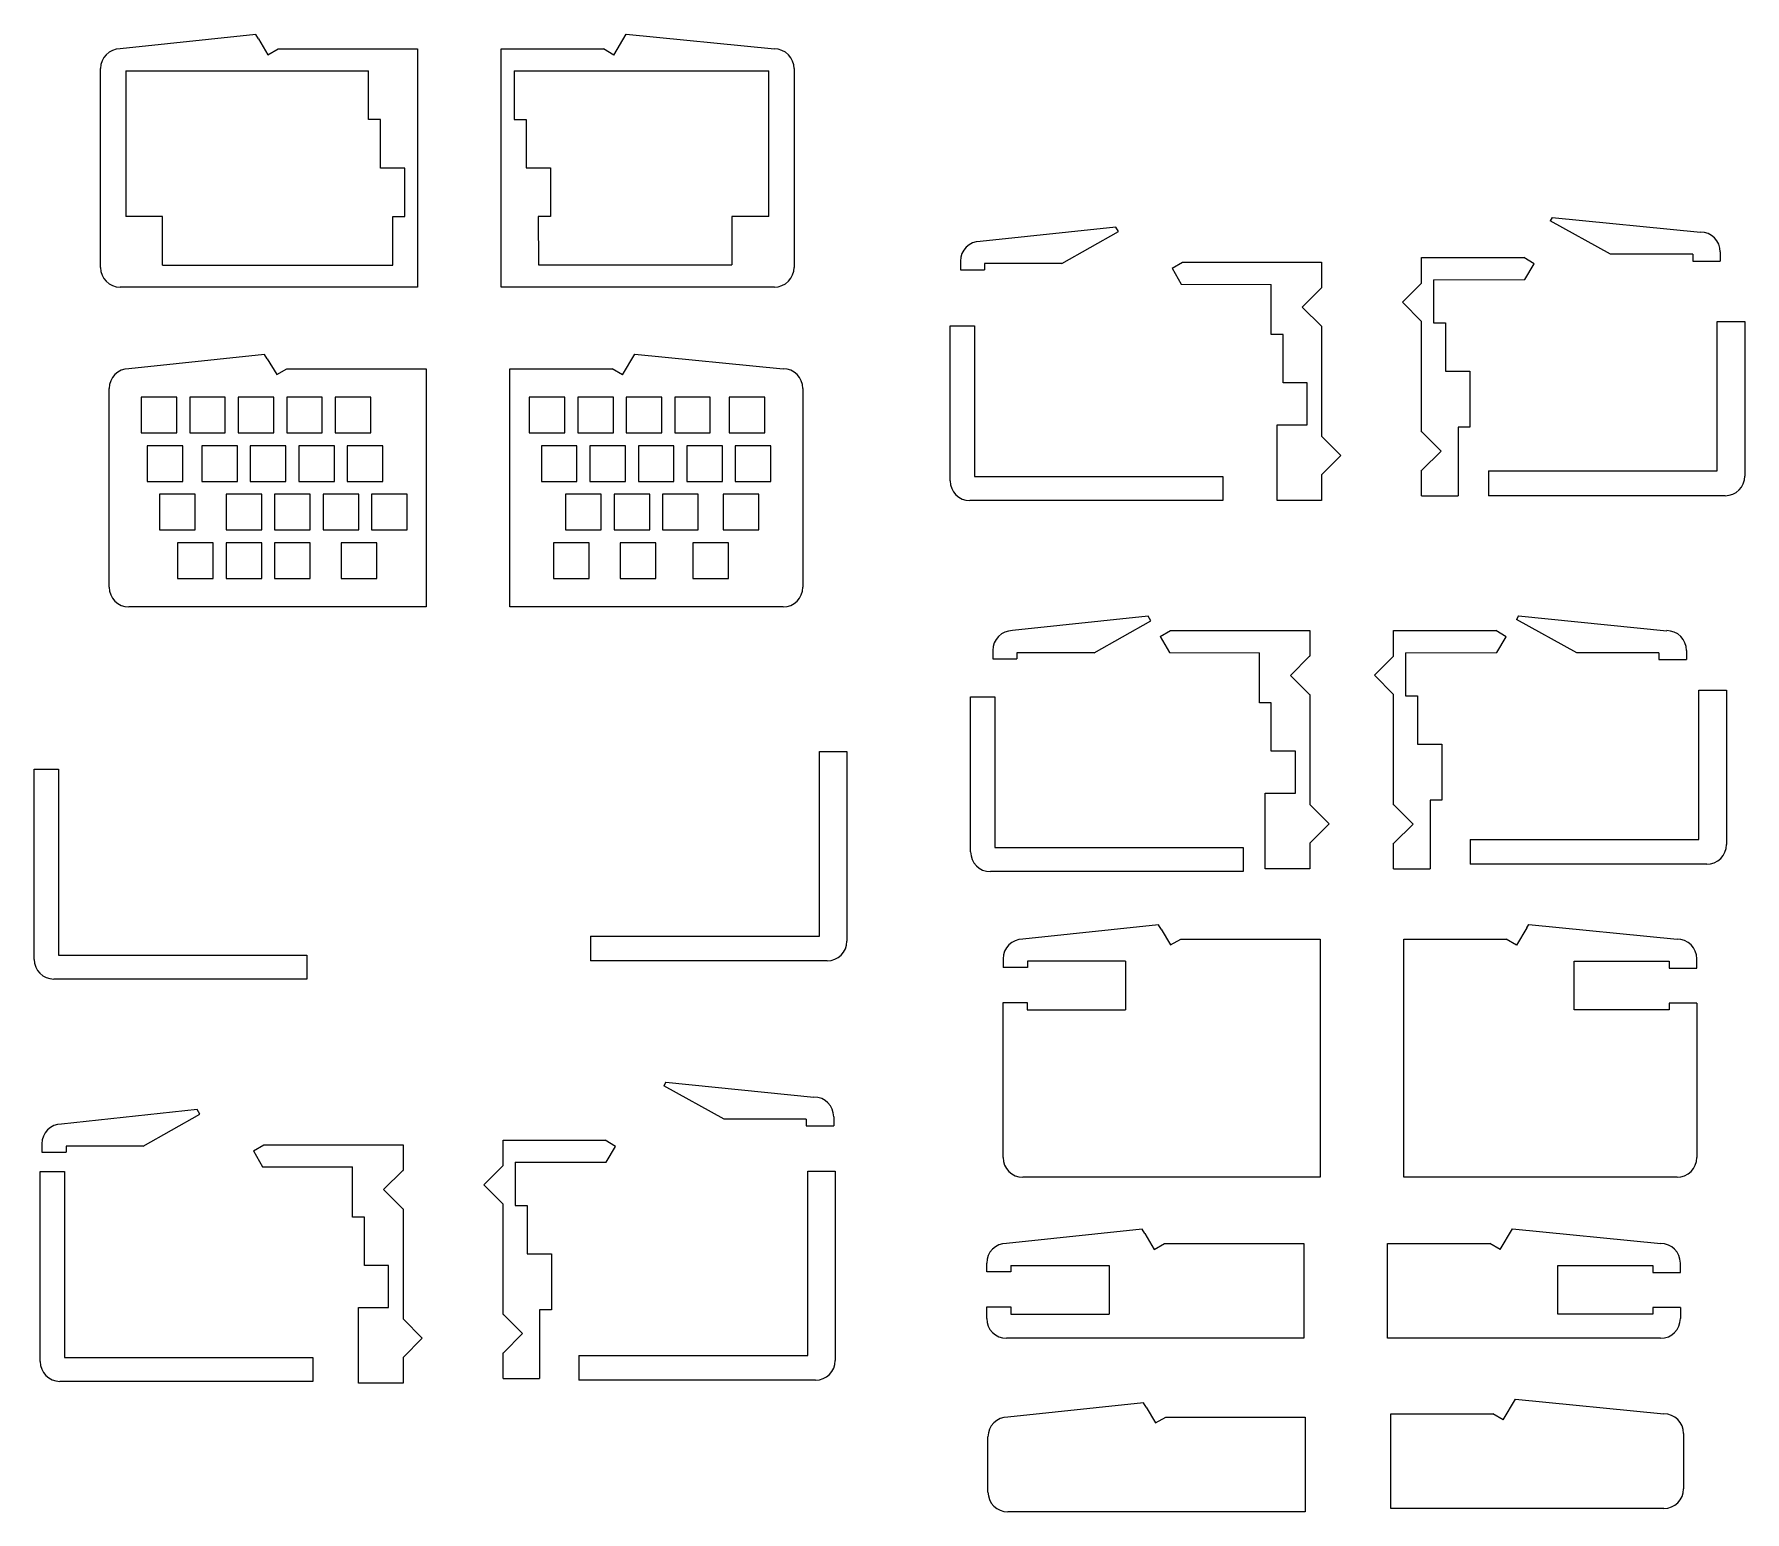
# Model space of a CAD drawing. Extents: x -353 to 646, y -933 to 332.
# Drawn here: x -353 to 363, y -933 to -314 of the extents above; entities that cross this region are included whole.
import ezdxf

# ---------------------------------------------------------------- set-up
doc = ezdxf.new("R2010")
doc.units = 0

msp = doc.modelspace()

# ---------------------------------------------------------------- linework, layer by layer
at = {"layer": 'Layer 1'}
for p, q in [((110.726, -814.214), (53.8517, -820.23142)), ((111.805, -816.07), (110.72669, -814.21411)), ((111.805, -816.07), (115.78501, -822.68348)), ((260.69, -822.789), (265.86211, -814.06495)), ((265.863, -814.065), (327.9636, -820.22873)), ((46.981463, -823.906033), (46.222587, -825.327212)), ((48.012781, -822.648484), (46.981463, -823.906033)), ((49.270565, -821.617454), (48.012781, -822.648484)), ((50.691918, -820.858903), (49.270565, -821.617454)), ((52.233508, -820.390772), (50.691918, -820.858903)), ((53.852, -820.231), (52.233508, -820.390772)), ((115.785, -822.683), (120.09284, -820.22022)), ((120.092, -820.22), (178.4374, -820.230724)), ((178.438, -820.231), (178.438, -830.898)), ((213.521, -830.865), (213.521, -820.231)), ((213.532, -820.231), (256.347, -820.231)), ((260.69, -822.789), (256.34694, -820.23139)), ((329.62672, -820.398848), (327.96285, -820.23113)), ((331.176459, -820.879895), (329.62672, -820.398848)), ((332.578868, -821.641073), (331.176459, -820.879895)), ((333.800748, -822.649184), (332.578868, -821.641073)), ((334.808901, -823.87103), (333.800748, -822.649184)), ((335.570126, -825.273413), (334.808901, -823.87103)), ((45.754102, -826.868694), (45.59396, -828.48715)), ((45.5967, -832.071), (45.5967, -828.486)), ((46.222587, -825.327212), (45.754102, -826.868694)), ((55.7621, -829.467), (96.9466, -829.467)), ((55.7621, -829.467), (55.7621, -832.071)), ((96.9466, -829.467), (96.9466, -849.798)), ((178.438, -830.898), (178.438, -859.92)), ((213.521, -859.92), (213.521, -830.865)), ((284.893, -849.798), (284.893, -829.489)), ((284.893, -829.489), (324.647, -829.489)), ((324.647, -829.489), (324.647, -832.369)), ((336.051226, -826.823136), (335.570126, -825.273413)), ((336.219, -828.487), (336.051226, -826.823136)), ((336.221, -832.369), (336.221, -828.486)), ((55.7621, -832.071), (45.5967, -832.071)), ((324.647, -832.369), (336.221, -832.369)), ((45.594, -851.666), (45.754142, -853.284456)), ((45.5967, -846.769), (55.7404, -846.769)), ((45.5967, -851.665), (45.5967, -846.769)), ((55.7404, -846.769), (55.7404, -849.798)), ((55.7404, -849.798), (96.9466, -849.798)), ((324.679, -849.798), (284.893, -849.798)), ((336.221, -847.067), (324.679, -847.067)), ((324.679, -847.067), (324.679, -849.798)), ((336.051381, -853.329969), (336.21915, -851.6661)), ((336.221, -847.067), (336.221, -851.665)), ((45.754142, -853.284456), (46.222627, -854.825938)), ((46.222627, -854.825938), (46.981503, -856.247117)), ((46.981503, -856.247117), (48.012821, -857.504666)), ((48.012821, -857.504666), (49.270605, -858.535696)), ((49.270605, -858.535696), (50.691958, -859.294247)), ((50.691958, -859.294247), (52.233548, -859.762378)), ((52.233548, -859.762378), (53.85204, -859.92215)), ((178.438, -859.92), (53.852, -859.92)), ((327.963, -859.92), (213.521, -859.92)), ((327.963, -859.922), (329.626874, -859.754281)), ((329.626874, -859.754281), (331.176616, -859.273232)), ((331.176616, -859.273232), (332.579027, -858.512051)), ((332.579027, -858.512051), (333.800909, -857.503936)), ((333.800909, -857.503936), (334.809061, -856.282085)), ((334.809061, -856.282085), (335.570285, -854.879696)), ((335.570285, -854.879696), (336.051381, -853.329969))]:
    msp.add_line(p, q, dxfattribs=at)
at = {"layer": 'カット2(R0G0B255)'}
for p, q in [((-260.547, -313.705), (-317.4213, -319.71972)), ((-259.469, -315.561), (-260.54731, -313.70511)), ((-110.585, -322.28), (-105.41018, -313.55595)), ((-105.411, -313.556), (-43.3104, -319.71973)), ((-323.261177, -322.138153), (-324.269219, -323.359884)), ((-322.039446, -321.130111), (-323.261177, -322.138153)), ((-320.637215, -320.368946), (-322.039446, -321.130111)), ((-319.08767, -319.887847), (-320.637215, -320.368946)), ((-317.424, -319.72), (-319.08767, -319.887847)), ((-259.469, -315.561), (-255.4917, -322.17448)), ((-255.491, -322.175), (-251.18045, -319.70951)), ((-251.181, -319.709), (-192.8356, -319.719724)), ((-192.835, -319.72), (-192.835, -408.754)), ((-157.752, -346.505), (-157.752, -319.72)), ((-157.741, -319.72), (-114.926, -319.72)), ((-110.585, -322.28), (-114.92535, -319.71968)), ((-41.69435, -319.879422), (-43.31274, -319.71967)), ((-40.152848, -320.347495), (-41.69435, -319.879422)), ((-38.73156, -321.105955), (-40.152848, -320.347495)), ((-37.473811, -322.136865), (-38.73156, -321.105955)), ((-36.442488, -323.394275), (-37.473811, -322.136865)), ((-325.511483, -326.31166), (-325.67933, -327.97533)), ((-325.677, -411.252), (-325.677, -327.978)), ((-325.030384, -324.762115), (-325.511483, -326.31166)), ((-324.269219, -323.359884), (-325.030384, -324.762115)), ((-314.98, -328.959), (-213.369, -328.959)), ((-314.98, -328.959), (-314.98, -389.941)), ((-213.369, -349.29), (-213.369, -328.959)), ((-152.409, -328.97), (-152.409, -349.301)), ((-152.409, -328.97), (-45.7322, -328.97)), ((-45.7322, -389.941), (-45.7322, -328.97)), ((-35.683562, -324.815314), (-36.442488, -323.394275)), ((-35.214983, -326.356662), (-35.683562, -324.815314)), ((-35.0547, -327.975), (-35.214983, -326.356662)), ((-35.0547, -327.978), (-35.0547, -411.252)), ((-208.292, -349.29), (-213.369, -349.29)), ((-208.292, -369.621), (-208.292, -349.29)), ((-157.741, -419.508), (-157.751837, -346.5051)), ((-152.409, -349.301), (-147.332, -349.301)), ((-147.332, -349.301), (-147.332, -369.61)), ((-198.137, -369.621), (-208.292, -369.621)), ((-198.137, -389.941), (-198.137, -369.621)), ((-147.332, -369.61), (-137.167, -369.61)), ((-137.167, -369.61), (-137.167, -389.941)), ((-299.737, -389.941), (-314.98, -389.941)), ((-299.737, -410.261), (-299.737, -389.941)), ((-203.245, -410.261), (-203.245, -389.941)), ((-203.245, -389.941), (-198.137, -389.941)), ((-142.255, -389.941), (-142.233325, -410.2393)), ((-137.167, -389.941), (-142.255, -389.941)), ((-61.1022, -389.941), (-61.1022, -410.239)), ((-45.7322, -389.941), (-61.1022, -389.941)), ((282.576, -390.333), (281.733398, -391.7852)), ((307.004, -405.725), (281.7341, -391.7855)), ((282.576, -390.333), (344.6793, -396.49944)), ((39.6198, -401.018994), (38.217507, -401.78023)), ((41.169429, -400.537852), (39.6198, -401.018994)), ((42.8332, -400.37), (41.169429, -400.537852)), ((99.7075, -394.357), (42.8332, -400.37172)), ((77.0412, -409.599), (100.7858, -396.2122)), ((100.786, -396.213), (99.70769, -394.35711)), ((346.296071, -396.657945), (344.67785, -396.49785)), ((347.837351, -397.126296), (346.296071, -396.657945)), ((349.25838, -397.884962), (347.837351, -397.126296)), ((350.515847, -398.916003), (349.25838, -397.884962)), ((351.546888, -400.17347), (350.515847, -398.916003)), ((352.305554, -401.594499), (351.546888, -400.17347)), ((34.745532, -406.962217), (34.5778, -408.626)), ((35.22656, -405.412553), (34.745532, -406.962217)), ((35.987694, -404.010204), (35.22656, -405.412553)), ((36.995741, -402.788365), (35.987694, -404.010204)), ((38.217507, -401.78023), (36.995741, -402.788365)), ((227.815, -417.811), (227.815, -407.177)), ((227.826, -407.177), (270.642, -407.177)), ((274.982, -409.738), (270.64165, -407.17768)), ((341.393, -405.725), (307.004, -405.725)), ((341.393, -405.725), (341.393, -408.649)), ((352.773905, -403.135779), (352.305554, -401.594499)), ((352.934, -404.754), (352.773905, -403.135779)), ((352.935, -404.755), (352.935, -408.649)), ((-325.679, -411.25), (-325.511297, -412.913797)), ((-325.511297, -412.913797), (-325.03029, -414.463478)), ((-325.03029, -414.463478), (-324.269172, -415.865847)), ((-299.737, -410.261), (-203.245, -410.261)), ((-192.835, -408.754), (-192.835, -419.508)), ((-142.233, -410.239), (-61.1022, -410.239)), ((-36.442163, -415.830967), (-35.683287, -414.409788)), ((-35.683287, -414.409788), (-35.214802, -412.868306)), ((-35.214802, -412.868306), (-35.05466, -411.24985)), ((34.5778, -408.627), (34.5778, -412.222)), ((34.5778, -412.222), (44.7324, -412.222)), ((77.0412, -409.599), (44.7324, -409.599)), ((44.7324, -409.599), (44.7324, -412.222)), ((123.26, -411.583), (127.57055, -409.11751)), ((123.26, -411.583), (127.08016, -418.33465)), ((127.57, -409.117), (185.9154, -409.127724)), ((185.916, -409.128), (185.916, -419.795)), ((271.059, -416.351), (274.98211, -409.73752)), ((341.393, -408.649), (352.935, -408.649)), ((-324.269172, -415.865847), (-323.261137, -417.087707)), ((-323.261137, -417.087707), (-322.039377, -418.095864)), ((-322.039377, -418.095864), (-320.637083, -418.857121)), ((-320.637083, -418.857121), (-319.08745, -419.338281)), ((-319.08745, -419.338281), (-317.42367, -419.50615)), ((-192.835, -419.508), (-317.421, -419.508)), ((-43.31, -419.508), (-157.741, -419.508)), ((-43.3127, -419.506), (-41.694208, -419.346228)), ((-41.694208, -419.346228), (-40.152618, -418.878097)), ((-40.152618, -418.878097), (-38.731265, -418.119546)), ((-38.731265, -418.119546), (-37.473481, -417.088516)), ((-37.473481, -417.088516), (-36.442163, -415.830967)), ((127.08, -418.334), (164.7966, -418.355731)), ((164.796, -439.391), (164.796, -418.356)), ((185.81, -419.795), (177.74703, -427.86068)), ((185.81, -419.795), (185.916, -419.795)), ((227.815, -417.811), (219.75203, -425.87397)), ((232.828, -416.403), (271.0594, -416.351523)), ((232.828, -416.403), (232.828, -434.485)), ((177.747, -427.86), (185.80997, -435.92297)), ((219.752, -425.874), (227.81497, -433.93968)), ((30.2998, -435.72), (40.4544, -435.72)), ((30.2998, -500.701), (30.2998, -435.72)), ((40.4544, -435.72), (40.4544, -498.91)), ((185.81, -435.923), (185.916, -435.923)), ((185.916, -435.923), (185.916, -482.036)), ((227.826, -480.148), (227.826, -433.94)), ((232.828, -434.485), (237.864, -434.485)), ((237.864, -434.485), (237.864, -454.761)), ((351.664, -433.992), (363.206, -433.992)), ((351.664, -496.564), (351.664, -433.992)), ((363.206, -433.992), (363.206, -498.674)), ((169.768, -439.391), (164.796, -439.391)), ((169.768, -459.668), (169.768, -439.391)), ((-256.911, -447.709), (-313.7853, -453.72642)), ((-255.833, -449.565), (-256.91131, -447.70911)), ((-255.833, -449.565), (-251.85299, -456.17848)), ((-106.947, -456.287), (-101.77489, -447.56024)), ((-101.775, -447.56), (-39.6717, -453.72644)), ((-320.630502, -457.365303), (-321.39162, -458.767672)), ((-319.622467, -456.143443), (-320.630502, -457.365303)), ((-318.400707, -455.135286), (-319.622467, -456.143443)), ((-316.998413, -454.374029), (-318.400707, -455.135286)), ((-315.44878, -453.892869), (-316.998413, -454.374029)), ((-313.785, -453.725), (-315.44878, -453.892869)), ((-251.853, -456.178), (-247.54516, -453.71522)), ((-247.545, -453.716), (-189.1968, -453.726724)), ((-189.197, -453.726), (-189.197, -464.393)), ((-154.116, -464.36), (-154.116, -453.726)), ((-154.105, -453.726), (-111.29, -453.726)), ((-106.947, -456.287), (-111.29006, -453.72668)), ((-38.01035, -453.892719), (-39.67413, -453.72485)), ((-36.460717, -454.373879), (-38.01035, -453.892719)), ((-35.058423, -455.135136), (-36.460717, -454.373879)), ((-33.836663, -456.143293), (-35.058423, -455.135136)), ((-32.828628, -457.365153), (-33.836663, -456.143293)), ((-32.06751, -458.767522), (-32.828628, -457.365153)), ((237.864, -454.761), (248.06, -454.761)), ((248.06, -454.761), (248.06, -478.238)), ((-322.041, -545.256), (-322.041, -461.982)), ((-321.872627, -460.317353), (-322.04033, -461.98115)), ((-321.39162, -458.767672), (-321.872627, -460.317353)), ((-308.621, -465.672), (-308.621, -480.595)), ((-293.698, -465.672), (-308.621, -465.672)), ((-293.698, -480.606), (-293.698, -465.672)), ((-288.29, -465.672), (-288.29, -480.595)), ((-273.367, -465.672), (-288.29, -465.672)), ((-273.367, -480.606), (-273.367, -465.672)), ((-267.981, -465.672), (-267.981, -480.595)), ((-253.058, -465.672), (-267.981, -465.672)), ((-253.058, -480.606), (-253.058, -465.672)), ((-247.65, -465.672), (-247.65, -480.595)), ((-232.727, -465.672), (-247.65, -465.672)), ((-232.727, -480.606), (-232.727, -465.672)), ((-212.408, -465.672), (-227.33, -465.672)), ((-227.33, -465.672), (-227.33, -480.595)), ((-212.408, -480.606), (-212.408, -465.672)), ((-189.197, -464.393), (-189.197, -526.632)), ((-154.105, -526.697), (-154.115837, -464.3607)), ((-131.138, -465.672), (-146.061, -465.672)), ((-146.061, -465.672), (-146.061, -480.595)), ((-131.138, -480.606), (-131.138, -465.672)), ((-110.808, -465.672), (-125.731, -465.672)), ((-125.731, -465.672), (-125.731, -480.595)), ((-110.808, -480.606), (-110.808, -465.672)), ((-90.4984, -465.672), (-105.421, -465.672)), ((-105.421, -465.672), (-105.421, -480.595)), ((-90.4984, -480.606), (-90.4984, -465.672)), ((-85.1014, -465.672), (-85.1014, -480.595)), ((-70.1785, -465.672), (-85.1014, -465.672)), ((-70.1785, -480.606), (-70.1785, -465.672)), ((-47.3198, -465.672), (-62.2428, -465.672)), ((-62.2428, -465.672), (-62.2428, -480.595)), ((-47.3198, -480.606), (-47.3198, -465.672)), ((-31.586503, -460.317203), (-32.06751, -458.767522)), ((-31.4188, -461.981), (-31.586503, -460.317203)), ((-31.416, -461.982), (-31.416, -545.256)), ((179.858, -459.668), (169.768, -459.668)), ((179.858, -477.181), (179.858, -459.668)), ((167.262, -508.915), (167.262, -477.181)), ((167.262, -477.181), (179.858, -477.181)), ((227.826, -480.148), (227.932, -480.148)), ((235.998, -488.211), (227.93232, -480.14803)), ((243.091, -478.238), (243.091, -506.965)), ((248.06, -478.238), (243.091, -478.238)), ((-308.621, -480.606), (-293.698, -480.606)), ((-291.149, -485.992), (-306.072, -485.992)), ((-306.072, -485.992), (-306.072, -500.915)), ((-291.149, -500.926), (-291.149, -485.992)), ((-288.29, -480.606), (-273.367, -480.606)), ((-268.29, -485.992), (-283.213, -485.992)), ((-283.213, -485.992), (-283.213, -500.915)), ((-268.29, -500.926), (-268.29, -485.992)), ((-267.981, -480.606), (-253.058, -480.606)), ((-247.97, -485.992), (-262.893, -485.992)), ((-262.893, -485.992), (-262.893, -500.915)), ((-247.97, -500.926), (-247.97, -485.992)), ((-247.65, -480.606), (-232.727, -480.606)), ((-227.65, -485.992), (-242.573, -485.992)), ((-242.573, -485.992), (-242.573, -500.915)), ((-227.65, -500.926), (-227.65, -485.992)), ((-227.33, -480.606), (-212.408, -480.606)), ((-222.253, -485.992), (-222.253, -500.915)), ((-207.33, -485.992), (-222.253, -485.992)), ((-207.33, -500.926), (-207.33, -485.992)), ((-146.061, -480.606), (-131.138, -480.606)), ((-140.973, -485.992), (-140.973, -500.915)), ((-126.05, -485.992), (-140.973, -485.992)), ((-126.05, -500.926), (-126.05, -485.992)), ((-125.731, -480.606), (-110.808, -480.606)), ((-120.653, -485.992), (-120.653, -500.915)), ((-105.73, -485.992), (-120.653, -485.992)), ((-105.73, -500.926), (-105.73, -485.992)), ((-105.421, -480.606), (-90.4984, -480.606)), ((-100.333, -485.992), (-100.333, -500.915)), ((-85.4103, -485.992), (-100.333, -485.992)), ((-85.4103, -500.926), (-85.4103, -485.992)), ((-85.1014, -480.606), (-70.1785, -480.606)), ((-65.0903, -485.992), (-80.0133, -485.992)), ((-80.0133, -485.992), (-80.0133, -500.915)), ((-65.0903, -500.926), (-65.0903, -485.992)), ((-62.2428, -480.606), (-47.3198, -480.606)), ((-44.7812, -485.992), (-59.7042, -485.992)), ((-59.7042, -485.992), (-59.7042, -500.915)), ((-44.7812, -500.926), (-44.7812, -485.992)), ((193.981, -490.099), (185.91532, -482.03603)), ((185.916, -498.162), (193.98168, -490.09903)), ((227.932, -496.276), (235.99768, -488.21032)), ((-306.072, -500.926), (-291.149, -500.926)), ((-283.213, -500.926), (-268.29, -500.926)), ((-262.893, -500.926), (-247.97, -500.926)), ((-242.573, -500.926), (-227.65, -500.926)), ((-222.253, -500.926), (-207.33, -500.926)), ((-140.973, -500.926), (-126.05, -500.926)), ((-120.653, -500.926), (-105.73, -500.926)), ((-100.333, -500.926), (-85.4103, -500.926)), ((-80.0133, -500.926), (-65.0903, -500.926)), ((-59.7042, -500.926), (-44.7812, -500.926)), ((30.2998, -500.701), (30.467552, -502.364754)), ((40.4544, -498.91), (144.487, -498.91)), ((144.487, -498.91), (144.487, -508.959)), ((185.916, -498.162), (185.916, -508.915)), ((227.826, -496.276), (227.932, -496.276)), ((227.826, -506.965), (227.826, -496.276)), ((255.784, -496.564), (255.784, -506.932)), ((255.784, -496.564), (351.664, -496.564)), ((362.557105, -501.887459), (363.038152, -500.33772)), ((363.038152, -500.33772), (363.20587, -498.67385)), ((-300.995, -506.312), (-300.995, -521.235)), ((-286.072, -506.312), (-300.995, -506.312)), ((-286.072, -521.246), (-286.072, -506.312)), ((-258.136, -506.312), (-273.059, -506.312)), ((-273.059, -506.312), (-273.059, -521.235)), ((-258.136, -521.246), (-258.136, -506.312)), ((-237.816, -506.312), (-252.739, -506.312)), ((-252.739, -506.312), (-252.739, -521.235)), ((-237.816, -521.246), (-237.816, -506.312)), ((-217.496, -506.312), (-232.419, -506.312)), ((-232.419, -506.312), (-232.419, -521.235)), ((-217.496, -521.246), (-217.496, -506.312)), ((-212.099, -506.312), (-212.099, -521.235)), ((-197.176, -506.312), (-212.099, -506.312)), ((-197.176, -521.246), (-197.176, -506.312)), ((-115.896, -506.312), (-130.819, -506.312)), ((-130.819, -506.312), (-130.819, -521.235)), ((-115.896, -521.246), (-115.896, -506.312)), ((-95.5757, -506.312), (-110.499, -506.312)), ((-110.499, -506.312), (-110.499, -521.235)), ((-95.5757, -521.246), (-95.5757, -506.312)), ((-90.1787, -506.312), (-90.1787, -521.235)), ((-75.2557, -506.312), (-90.1787, -506.312)), ((-75.2557, -521.246), (-75.2557, -506.312)), ((-49.8476, -506.312), (-64.7706, -506.312)), ((-64.7706, -506.312), (-64.7706, -521.235)), ((-49.8476, -521.246), (-49.8476, -506.312)), ((30.467552, -502.364754), (30.948591, -503.914388)), ((30.948591, -503.914388), (31.709724, -505.31671)), ((31.709724, -505.31671), (32.717762, -506.538526)), ((32.717762, -506.538526), (33.939512, -507.546644)), ((33.939512, -507.546644), (35.341784, -508.307869)), ((35.341784, -508.307869), (36.891387, -508.789009)), ((36.891387, -508.789009), (38.55513, -508.95687)), ((227.826, -506.965), (243.091, -506.965)), ((354.951, -506.932), (255.784, -506.932)), ((354.95, -506.93), (356.613864, -506.762226)), ((356.613864, -506.762226), (358.163587, -506.281126)), ((358.163587, -506.281126), (359.56597, -505.519901)), ((359.56597, -505.519901), (360.787816, -504.511748)), ((360.787816, -504.511748), (361.795927, -503.289868)), ((361.795927, -503.289868), (362.557105, -501.887459)), ((144.487, -508.959), (38.5578, -508.959)), ((185.916, -508.915), (167.262, -508.915)), ((-300.995, -521.246), (-286.072, -521.246)), ((-273.059, -521.246), (-258.136, -521.246)), ((-252.739, -521.246), (-237.816, -521.246)), ((-232.419, -521.246), (-217.496, -521.246)), ((-212.099, -521.246), (-197.176, -521.246)), ((-130.819, -521.246), (-115.896, -521.246)), ((-110.499, -521.246), (-95.5757, -521.246)), ((-90.1787, -521.246), (-75.2557, -521.246)), ((-64.7706, -521.246), (-49.8476, -521.246)), ((-293.379, -526.632), (-293.379, -541.555)), ((-278.456, -526.632), (-293.379, -526.632)), ((-278.456, -541.566), (-278.456, -526.632)), ((-273.059, -526.632), (-273.059, -541.555)), ((-258.136, -526.632), (-273.059, -526.632)), ((-258.136, -541.566), (-258.136, -526.632)), ((-252.739, -526.632), (-252.739, -541.555)), ((-237.816, -526.632), (-252.739, -526.632)), ((-237.816, -541.566), (-237.816, -526.632)), ((-224.792, -526.632), (-224.792, -541.555)), ((-209.869, -526.632), (-224.792, -526.632)), ((-209.869, -541.566), (-209.869, -526.632)), ((-189.197, -526.632), (-189.197, -553.514)), ((-154.105, -553.514), (-154.105, -526.697)), ((-135.896, -526.632), (-135.896, -541.555)), ((-120.973, -526.632), (-135.896, -526.632)), ((-120.973, -541.566), (-120.973, -526.632)), ((-93.0371, -526.632), (-107.96, -526.632)), ((-107.96, -526.632), (-107.96, -541.555)), ((-93.0371, -541.566), (-93.0371, -526.632)), ((-62.5517, -526.632), (-77.4747, -526.632)), ((-77.4747, -526.632), (-77.4747, -541.555)), ((-62.5517, -541.566), (-62.5517, -526.632)), ((-293.379, -541.566), (-278.456, -541.566)), ((-273.059, -541.566), (-258.136, -541.566)), ((-252.739, -541.566), (-237.816, -541.566)), ((-224.792, -541.566), (-209.869, -541.566)), ((-135.896, -541.566), (-120.973, -541.566)), ((-107.96, -541.566), (-93.0371, -541.566)), ((-77.4747, -541.566), (-62.5517, -541.566)), ((-322.041, -545.255), (-321.873297, -546.918797)), ((-321.873297, -546.918797), (-321.39229, -548.468478)), ((-321.39229, -548.468478), (-320.631172, -549.870847)), ((-320.631172, -549.870847), (-319.623137, -551.092707)), ((-319.623137, -551.092707), (-318.401377, -552.100864)), ((-35.058393, -552.100714), (-33.836633, -551.092557)), ((-33.836633, -551.092557), (-32.828598, -549.870697)), ((-32.828598, -549.870697), (-32.06748, -548.468328)), ((-32.06748, -548.468328), (-31.586473, -546.918647)), ((-31.586473, -546.918647), (-31.41877, -545.25485)), ((-318.401377, -552.100864), (-316.999083, -552.862121)), ((-316.999083, -552.862121), (-315.44945, -553.343281)), ((-315.44945, -553.343281), (-313.78567, -553.51115)), ((-189.197, -553.514), (-313.785, -553.514)), ((-39.6714, -553.514), (-154.105, -553.514)), ((-39.6741, -553.511), (-38.01032, -553.343131)), ((-38.01032, -553.343131), (-36.460687, -552.861971)), ((-36.460687, -552.861971), (-35.058393, -552.100714)), ((113.276, -557.448), (56.4015, -563.465)), ((114.354, -559.304), (113.27569, -557.44811)), ((292.839, -572.69), (267.5691, -558.7505)), ((268.412, -557.299), (267.569398, -558.7512)), ((268.412, -557.299), (330.5126, -563.46544)), ((50.562281, -565.880484), (49.530963, -567.138033)), ((51.820065, -564.849454), (50.562281, -565.880484)), ((53.241418, -564.090903), (51.820065, -564.849454)), ((54.783008, -563.622772), (53.241418, -564.090903)), ((56.4015, -563.463), (54.783008, -563.622772)), ((90.6095, -572.69), (114.3541, -559.3032)), ((118.331, -565.917), (122.64155, -563.45422)), ((118.331, -565.917), (122.15116, -572.66865)), ((122.642, -563.454), (180.9874, -563.464724)), ((180.987, -563.465), (180.987, -574.132)), ((216.071, -574.099), (216.071, -563.465)), ((216.081, -563.465), (258.897, -563.465)), ((263.24, -566.025), (258.89694, -563.46468)), ((259.314, -572.639), (263.23982, -566.02552)), ((332.131071, -563.622945), (330.51285, -563.46285)), ((333.672351, -564.091296), (332.131071, -563.622945)), ((335.09338, -564.849962), (333.672351, -564.091296)), ((336.350847, -565.881003), (335.09338, -564.849962)), ((337.381888, -567.13847), (336.350847, -565.881003)), ((48.303602, -570.100694), (48.14346, -571.71915)), ((48.1462, -571.72), (48.1462, -575.316)), ((48.772087, -568.559212), (48.303602, -570.100694)), ((49.530963, -567.138033), (48.772087, -568.559212)), ((90.6095, -572.69), (58.3007, -572.69)), ((58.3007, -572.69), (58.3007, -575.316)), ((122.152, -572.669), (159.8686, -572.690731)), ((159.868, -593.726), (159.868, -572.69)), ((221.085, -572.69), (259.3137, -572.638523)), ((221.085, -572.69), (221.085, -590.772)), ((327.229, -572.69), (292.839, -572.69)), ((327.229, -572.69), (327.229, -575.614)), ((338.140554, -568.559499), (337.381888, -567.13847)), ((338.608905, -570.100779), (338.140554, -568.559499)), ((338.769, -571.719), (338.608905, -570.100779)), ((338.771, -571.72), (338.771, -575.614)), ((48.1462, -575.316), (58.3007, -575.316)), ((180.882, -574.132), (172.81903, -582.19497)), ((180.882, -574.132), (180.987, -574.132)), ((216.071, -574.099), (208.00803, -582.16197)), ((327.229, -575.614), (338.771, -575.614)), ((172.819, -582.195), (180.88197, -590.26068)), ((208.008, -582.162), (216.07097, -590.22768)), ((38.8775, -656.176), (38.8775, -591.198)), ((38.8775, -591.198), (49.0321, -591.198)), ((49.0321, -591.198), (49.0321, -654.385)), ((164.84, -593.726), (159.868, -593.726)), ((164.84, -614), (164.84, -593.726)), ((180.882, -590.26), (180.987, -590.26)), ((180.987, -590.26), (180.987, -636.368)), ((216.081, -636.433), (216.081, -590.228)), ((221.085, -590.772), (226.119, -590.772)), ((226.119, -590.772), (226.119, -611.049)), ((343.997, -650.939), (343.997, -588.372)), ((343.997, -588.372), (355.539, -588.372)), ((355.539, -588.372), (355.539, -653.052)), ((-24.4612, -691.43), (-24.4612, -614.159)), ((-24.4612, -614.159), (-12.9194, -614.159)), ((-12.9194, -614.159), (-12.9194, -693.543)), ((174.929, -614), (164.84, -614)), ((174.929, -631.515), (174.929, -614)), ((226.119, -611.049), (236.317, -611.049)), ((236.317, -611.049), (236.317, -634.523)), ((-353.434, -621.499), (-343.279, -621.499)), ((-353.434, -701.18), (-353.434, -621.499)), ((-343.279, -621.499), (-343.279, -699.387)), ((162.334, -663.25), (162.334, -631.515)), ((162.334, -631.515), (174.929, -631.515)), ((189.053, -644.433), (180.98732, -636.36732)), ((216.081, -636.433), (216.19, -636.433)), ((224.253, -644.496), (216.19003, -636.43303)), ((231.346, -634.523), (231.346, -663.25)), ((236.317, -634.523), (231.346, -634.523)), ((180.987, -652.496), (189.05268, -644.43303)), ((216.19, -652.561), (224.25297, -644.49532)), ((248.114, -650.939), (343.997, -650.939)), ((248.114, -650.939), (248.114, -661.307)), ((38.8748, -656.178), (39.042503, -657.841797)), ((39.042503, -657.841797), (39.52351, -659.391478)), ((49.0321, -654.385), (153.062, -654.385)), ((153.062, -654.385), (153.062, -664.434)), ((180.987, -652.496), (180.987, -663.25)), ((216.081, -663.25), (216.081, -652.561)), ((216.081, -652.561), (216.19, -652.561)), ((351.86053, -659.921888), (353.117997, -658.890847)), ((353.117997, -658.890847), (354.149038, -657.63338)), ((354.149038, -657.63338), (354.907704, -656.212351)), ((354.907704, -656.212351), (355.376055, -654.671071)), ((355.376055, -654.671071), (355.53615, -653.05285)), ((39.52351, -659.391478), (40.284628, -660.793847)), ((40.284628, -660.793847), (41.292663, -662.015707)), ((41.292663, -662.015707), (42.514423, -663.023864)), ((42.514423, -663.023864), (43.916717, -663.785121)), ((43.916717, -663.785121), (45.46635, -664.266281)), ((45.46635, -664.266281), (47.13013, -664.43415)), ((153.062, -664.434), (47.1329, -664.434)), ((180.987, -663.25), (162.334, -663.25)), ((216.081, -663.25), (231.346, -663.25)), ((347.281, -661.307), (248.114, -661.307)), ((347.28, -661.309), (348.898221, -661.148905)), ((348.898221, -661.148905), (350.439501, -660.680554)), ((350.439501, -660.680554), (351.86053, -659.921888)), ((117.608, -686.694), (60.7337, -692.71142)), ((118.684, -688.55), (117.6084, -686.69411)), ((271.891, -687.983), (272.744439, -686.54435)), ((272.744, -686.545), (334.8446, -692.71144)), ((-120.344, -691.43), (-24.4612, -691.43)), ((-120.344, -691.43), (-120.344, -701.798)), ((-13.089879, -695.206672), (-12.92217, -693.54288)), ((54.893543, -695.129432), (53.885508, -696.351288)), ((56.115303, -694.12128), (54.893543, -695.129432)), ((57.517594, -693.360026), (56.115303, -694.12128)), ((59.067224, -692.878868), (57.517594, -693.360026)), ((60.731, -692.711), (59.067224, -692.878868)), ((118.684, -688.55), (122.66401, -695.16348)), ((122.664, -695.163), (126.97184, -692.70022)), ((126.971, -692.7), (185.3192, -692.710724)), ((185.32, -692.711), (185.32, -703.378)), ((220.403, -703.345), (220.403, -692.711)), ((220.414, -692.711), (263.229, -692.711)), ((267.569, -695.269), (263.22865, -692.71139)), ((271.891, -687.983), (267.56962, -695.26839)), ((336.461071, -692.870945), (334.84285, -692.71085)), ((338.002351, -693.339296), (336.461071, -692.870945)), ((339.42338, -694.097962), (338.002351, -693.339296)), ((340.680847, -695.129003), (339.42338, -694.097962)), ((341.711888, -696.38647), (340.680847, -695.129003)), ((-353.434, -701.18), (-353.266297, -702.843797)), ((-343.279, -699.387), (-239.246, -699.387)), ((-239.246, -699.387), (-239.246, -709.436)), ((-21.1775, -701.798), (-120.344, -701.798)), ((-21.1775, -701.799), (-19.513724, -701.631132)), ((-19.513724, -701.631132), (-17.964094, -701.149974)), ((-17.964094, -701.149974), (-16.561803, -700.38872)), ((-16.561803, -700.38872), (-15.340043, -699.380568)), ((-15.340043, -699.380568), (-14.332008, -698.158712)), ((-14.332008, -698.158712), (-13.570889, -696.756348)), ((-13.570889, -696.756348), (-13.089879, -695.206672)), ((52.643379, -699.303328), (52.47567, -700.96712)), ((52.4757, -700.966), (52.4757, -704.562)), ((53.124389, -697.753652), (52.643379, -699.303328)), ((53.885508, -696.351288), (53.124389, -697.753652)), ((62.6411, -701.958), (62.6411, -704.562)), ((103.826, -701.958), (62.6411, -701.958)), ((103.826, -701.958), (103.826, -722.289)), ((291.772, -701.969), (331.526, -701.969)), ((291.772, -722.278), (291.772, -701.969)), ((331.526, -701.969), (331.526, -704.849)), ((342.470554, -697.807499), (341.711888, -696.38647)), ((342.938905, -699.348779), (342.470554, -697.807499)), ((343.099, -700.967), (342.938905, -699.348779)), ((343.1, -704.849), (343.1, -700.966)), ((-353.266297, -702.843797), (-352.78529, -704.393478)), ((-352.78529, -704.393478), (-352.024172, -705.795847)), ((-352.024172, -705.795847), (-351.016137, -707.017707)), ((-351.016137, -707.017707), (-349.794377, -708.025864)), ((-349.794377, -708.025864), (-348.392083, -708.787121)), ((-348.392083, -708.787121), (-346.84245, -709.268281)), ((-346.84245, -709.268281), (-345.17867, -709.43615)), ((-239.246, -709.436), (-345.176, -709.436)), ((62.6411, -704.562), (52.4757, -704.562)), ((185.32, -703.378), (185.32, -765.616)), ((220.414, -765.681), (220.403163, -703.3447)), ((331.526, -704.849), (343.1, -704.849)), ((52.4757, -719.26), (62.6194, -719.26)), ((52.4757, -784.24), (52.4757, -719.26)), ((62.6194, -719.26), (62.6194, -722.289)), ((62.6194, -722.289), (103.826, -722.289)), ((331.558, -722.278), (291.772, -722.278)), ((331.558, -719.547), (331.558, -722.278)), ((343.1, -719.547), (331.558, -719.547)), ((343.1, -719.547), (343.1, -784.24)), ((-88.8457, -752.688), (-89.688302, -754.1402)), ((-64.4184, -768.079), (-89.6883, -754.1395)), ((-88.8457, -752.688), (-26.7451, -758.85444)), ((-25.08135, -759.022719), (-26.74513, -758.85485)), ((-23.531717, -759.503879), (-25.08135, -759.022719)), ((-22.129423, -760.265136), (-23.531717, -759.503879)), ((-285.112, -764.156), (-341.9863, -770.17072)), ((-307.779, -779.399), (-284.0344, -766.0122)), ((-284.034, -766.012), (-285.11231, -764.15611)), ((-20.907663, -761.273293), (-22.129423, -760.265136)), ((-19.899628, -762.495153), (-20.907663, -761.273293)), ((-19.13851, -763.897522), (-19.899628, -762.495153)), ((-18.657503, -765.447203), (-19.13851, -763.897522)), ((-18.4898, -767.111), (-18.657503, -765.447203)), ((185.32, -765.616), (185.32, -792.496)), ((220.414, -792.496), (220.414, -765.681)), ((-348.834492, -773.812288), (-349.595611, -775.214652)), ((-347.826457, -772.590432), (-348.834492, -773.812288)), ((-346.604697, -771.58228), (-347.826457, -772.590432)), ((-345.202406, -770.821026), (-346.604697, -771.58228)), ((-343.652776, -770.339868), (-345.202406, -770.821026)), ((-341.989, -770.172), (-343.652776, -770.339868)), ((-30.0289, -768.079), (-64.4184, -768.079)), ((-30.0289, -768.079), (-30.0289, -771.003)), ((-30.0289, -771.003), (-18.4898, -771.003)), ((-18.4898, -767.109), (-18.4898, -771.003)), ((-350.076621, -776.764328), (-350.24433, -778.42812)), ((-350.242, -778.426), (-350.242, -782.021)), ((-349.595611, -775.214652), (-350.076621, -776.764328)), ((-307.779, -779.399), (-340.087, -779.399)), ((-340.087, -779.399), (-340.087, -782.021)), ((-261.56, -781.382), (-257.25216, -778.91651)), ((-257.252, -778.917), (-198.9038, -778.927724)), ((-198.904, -778.927), (-198.904, -789.594)), ((-157.007, -787.611), (-157.007, -776.977)), ((-156.996, -776.977), (-114.178, -776.977)), ((-109.838, -779.537), (-114.17835, -776.97668)), ((-113.763, -786.15), (-109.83718, -779.53652)), ((-350.242, -782.021), (-340.087, -782.021)), ((-261.56, -781.382), (-257.74255, -788.13365)), ((-257.743, -788.134), (-220.0237, -788.155731)), ((-220.023, -809.191), (-220.023, -788.155)), ((-157.007, -787.611), (-165.06997, -795.67668)), ((-151.992, -786.202), (-113.7633, -786.150523)), ((-151.992, -786.202), (-151.992, -804.284)), ((52.4757, -784.242), (52.643403, -785.905797)), ((52.643403, -785.905797), (53.12441, -787.455478)), ((53.12441, -787.455478), (53.885528, -788.857847)), ((341.712038, -788.82238), (342.470704, -787.401351)), ((342.470704, -787.401351), (342.939055, -785.860071)), ((342.939055, -785.860071), (343.09915, -784.24185)), ((-350.914, -790.055), (-340.759, -790.055)), ((-350.914, -869.733), (-350.914, -790.055)), ((-340.759, -790.055), (-340.759, -867.942)), ((-199.01, -789.594), (-207.07568, -797.65968)), ((-199.01, -789.594), (-198.904, -789.594)), ((-29.3895, -867.141), (-29.3895, -789.873)), ((-29.3895, -789.873), (-17.8477, -789.873)), ((-17.8477, -789.873), (-17.8477, -869.254)), ((53.885528, -788.857847), (54.893563, -790.079707)), ((54.893563, -790.079707), (56.115323, -791.087864)), ((56.115323, -791.087864), (57.517617, -791.849121)), ((57.517617, -791.849121), (59.06725, -792.330281)), ((59.06725, -792.330281), (60.73103, -792.49815)), ((185.32, -792.496), (60.7337, -792.496)), ((334.845, -792.496), (220.414, -792.496)), ((334.843, -792.498), (336.461221, -792.337905)), ((336.461221, -792.337905), (338.002501, -791.869554)), ((338.002501, -791.869554), (339.42353, -791.110888)), ((339.42353, -791.110888), (340.680997, -790.079847)), ((340.680997, -790.079847), (341.712038, -788.82238)), ((-207.076, -797.66), (-199.01032, -805.72297)), ((-165.07, -795.676), (-157.00703, -803.73897)), ((-215.055, -809.191), (-220.023, -809.191)), ((-215.055, -829.467), (-215.055, -809.191)), ((-199.01, -805.723), (-198.904, -805.723)), ((-198.904, -805.723), (-198.904, -851.835)), ((-156.996, -849.947), (-156.996, -803.739)), ((-151.992, -804.284), (-146.958, -804.284)), ((-146.958, -804.284), (-146.958, -824.561)), ((-204.962, -829.467), (-215.055, -829.467)), ((-204.962, -846.983), (-204.962, -829.467)), ((-146.958, -824.561), (-136.76, -824.561)), ((-136.76, -824.561), (-136.76, -848.037)), ((-217.561, -878.715), (-217.561, -846.983)), ((-217.561, -846.983), (-204.962, -846.983)), ((-190.841, -859.898), (-198.90397, -851.83503)), ((-156.996, -849.947), (-156.888, -849.947)), ((-148.825, -858.01), (-156.88797, -849.94703)), ((-141.732, -848.037), (-141.732, -876.764)), ((-136.76, -848.037), (-141.732, -848.037)), ((-198.904, -867.964), (-190.84103, -859.89832)), ((-156.888, -866.076), (-148.82503, -858.01032)), ((-156.996, -866.076), (-156.888, -866.076)), ((-156.996, -876.764), (-156.996, -866.076)), ((-350.917, -869.735), (-350.749291, -871.398792)), ((-350.749291, -871.398792), (-350.268281, -872.948468)), ((-350.268281, -872.948468), (-349.507162, -874.350832)), ((-340.759, -867.942), (-236.729, -867.942)), ((-236.729, -867.942), (-236.729, -877.989)), ((-198.904, -867.964), (-198.904, -878.715)), ((-125.273, -867.141), (-29.3895, -867.141)), ((-125.273, -867.141), (-125.273, -877.509)), ((-20.268333, -875.092557), (-19.260298, -873.870697)), ((-19.260298, -873.870697), (-18.49918, -872.468328)), ((-18.49918, -872.468328), (-18.018173, -870.918647)), ((-18.018173, -870.918647), (-17.85047, -869.25485)), ((-349.507162, -874.350832), (-348.499127, -875.572688)), ((-348.499127, -875.572688), (-347.277367, -876.58084)), ((-347.277367, -876.58084), (-345.875076, -877.342094)), ((-345.875076, -877.342094), (-344.325446, -877.823252)), ((-344.325446, -877.823252), (-342.66167, -877.99112)), ((-236.729, -877.989), (-342.659, -877.989)), ((-198.904, -878.715), (-217.561, -878.715)), ((-156.996, -876.764), (-141.732, -876.764)), ((-26.1058, -877.509), (-125.273, -877.509)), ((-26.1058, -877.511), (-24.44202, -877.343131)), ((-24.44202, -877.343131), (-22.892387, -876.861971)), ((-22.892387, -876.861971), (-21.490093, -876.100714)), ((-21.490093, -876.100714), (-20.268333, -875.092557)), ((111.271, -886.94), (54.3967, -892.95472)), ((112.349, -888.796), (111.27069, -886.94011)), ((262.023, -894.15), (267.19511, -885.42324)), ((267.196, -885.423), (329.2993, -891.58944)), ((48.557671, -895.375195), (47.526348, -896.632605)), ((49.81542, -894.344285), (48.557671, -895.375195)), ((51.236708, -893.585825), (49.81542, -894.344285)), ((52.77821, -893.117752), (51.236708, -893.585825)), ((54.3966, -892.958), (52.77821, -893.117752)), ((112.349, -888.796), (116.3263, -895.40948)), ((116.326, -895.41), (120.63655, -892.94451)), ((120.637, -892.944), (178.9824, -892.954724)), ((178.982, -892.955), (178.982, -903.622)), ((214.854, -902.224), (214.854, -891.59)), ((214.865, -891.59), (257.683, -891.59)), ((262.023, -894.15), (257.68265, -891.58968)), ((330.959884, -891.760422), (329.29613, -891.59267)), ((332.509518, -892.241461), (330.959884, -891.760422)), ((333.91184, -893.002594), (332.509518, -892.241461)), ((335.133656, -894.010632), (333.91184, -893.002594)), ((336.141774, -895.232382), (335.133656, -894.010632)), ((336.902999, -896.634654), (336.141774, -895.232382)), ((46.298843, -899.594992), (46.13856, -901.21333)), ((46.1413, -924.389), (46.1413, -901.21)), ((46.767422, -898.053644), (46.298843, -899.594992)), ((47.526348, -896.632605), (46.767422, -898.053644)), ((214.854, -931.281), (214.854, -902.224)), ((337.384139, -898.184257), (336.902999, -896.634654)), ((337.552, -899.848), (337.384139, -898.184257)), ((337.554, -899.845), (337.554, -923.023)), ((178.982, -903.622), (178.982, -932.647)), ((46.1386, -924.391), (46.298883, -926.009338)), ((337.384009, -924.689413), (337.55187, -923.02567)), ((46.298883, -926.009338), (46.767462, -927.550686)), ((46.767462, -927.550686), (47.526388, -928.971725)), ((47.526388, -928.971725), (48.557711, -930.229135)), ((48.557711, -930.229135), (49.81546, -931.260045)), ((49.81546, -931.260045), (51.236748, -932.018505)), ((329.299, -931.281), (214.854, -931.281)), ((329.296, -931.281), (330.959754, -931.113248)), ((330.959754, -931.113248), (332.509388, -930.632209)), ((332.509388, -930.632209), (333.91171, -929.871076)), ((333.91171, -929.871076), (335.133526, -928.863038)), ((335.133526, -928.863038), (336.141644, -927.641288)), ((336.141644, -927.641288), (336.902869, -926.239016)), ((336.902869, -926.239016), (337.384009, -924.689413)), ((51.236748, -932.018505), (52.77825, -932.486578)), ((52.77825, -932.486578), (54.39664, -932.64633)), ((178.982, -932.647), (54.3966, -932.647))]:
    msp.add_line(p, q, dxfattribs=at)

doc.saveas('drawing.dxf')
